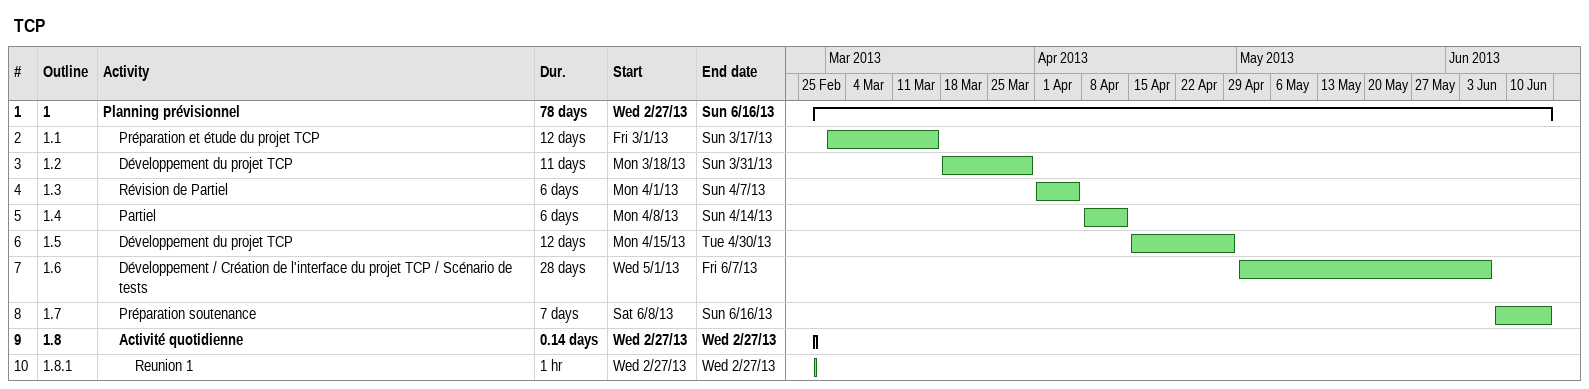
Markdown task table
TCP

| ID | WBS | Task | Duration | Start | Finish |
|---|---|---|---|---|---|
| 1 | 1 | **Planning prévisionnel** | 78d | 2013-02-27 | 2013-06-16 |
| 2 | 1.1 | Préparation et étude du projet TCP | 12d | 2013-03-01 | 2013-03-17 |
| 3 | 1.2 | Développement du projet TCP | 11d | 2013-03-18 | 2013-03-31 |
| 4 | 1.3 | Révision de Partiel | 6d | 2013-04-01 | 2013-04-07 |
| 5 | 1.4 | Partiel | 6d | 2013-04-08 | 2013-04-14 |
| 6 | 1.5 | Développement du projet TCP | 12d | 2013-04-15 | 2013-04-30 |
| 7 | 1.6 | Développement / Création de l'interface du projet TCP / Scénario de tests | 28d | 2013-05-01 | 2013-06-07 |
| 8 | 1.7 | Préparation soutenance | 7d | 2013-06-08 | 2013-06-16 |
| 9 | 1.8 | **Activité quotidienne** | 0.14d | 2013-02-27 | 2013-02-27 |
| 10 | 1.8.1 | Reunion 1 | 1h | 2013-02-27 | 2013-02-27 |
